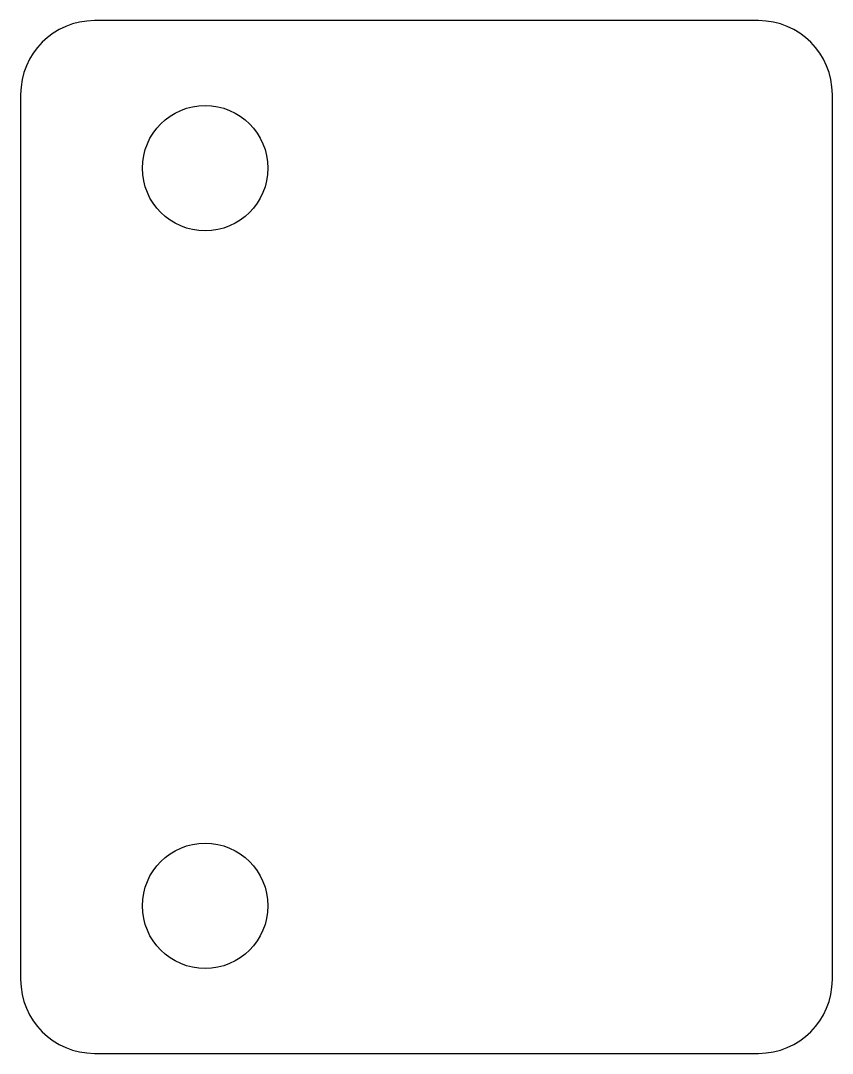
# Model space of a CAD drawing. Header units: millimetres. Extents: x 89 to 111, y -14 to 14.
import ezdxf

# ---------------------------------------------------------------- set-up
doc = ezdxf.new("R2010")
doc.units = ezdxf.units.MM

msp = doc.modelspace()

# ---------------------------------------------------------------- linework, layer by layer
for p, q in [((109, 14, -18), (91, 14, -18)), ((89, 12, -18), (89, -12, -18)), ((111, -12, -18), (111, 12, -18)), ((91, -14, -18), (109, -14, -18))]:
    msp.add_line(p, q)
for centre in [(94, 10, -18), (94, -10, -18)]:
    msp.add_circle(centre, 1.7)
for centre, start, end in [((91, 12, -18), 90, 180), ((109, 12, -18), 0, 90), ((91, -12, -18), 180, 270), ((109, -12, -18), -90, 0)]:
    msp.add_arc(centre, 2, start, end)

doc.saveas('drawing.dxf')
